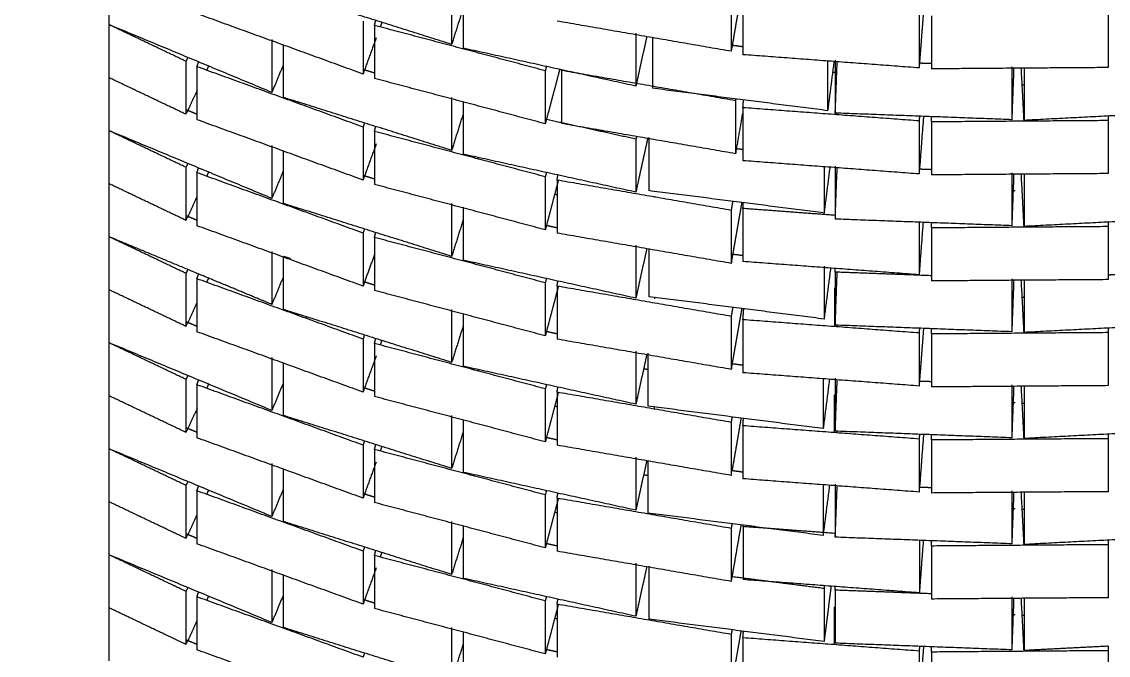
# Model space of a CAD drawing. Header units: centimetres. Extents: x 0 to 19.8, y 0 to 41.5.
# Drawn here: x 13.723 to 14.953, y 11.512 to 12.229 of the extents above; entities that cross this region are included whole.
import ezdxf

# ---------------------------------------------------------------- set-up
doc = ezdxf.new("R2010")
doc.units = ezdxf.units.CM
doc.layers.add('Make2D$Visible$Curves', color=7, linetype='Continuous', true_color=0x000000)

msp = doc.modelspace()

# ---------------------------------------------------------------- linework, layer by layer
at = {"layer": 'Make2D$Visible$Curves', "color": 18, "lineweight": -3, "true_color": 0x000000}
for points in [[(13.8213, 12.2857), (13.8213, 12.2557), (13.8213, 12.2257)], [(14.2094, 12.2033), (14.114, 12.2333), (14.0186, 12.2633)], [(14.2094, 12.2633), (14.2094, 12.2333), (14.2094, 12.2033)], [(14.2226, 12.2589), (14.2226, 12.2289), (14.2226, 12.1989)], [(14.537, 12.2603), (14.5314, 12.2278), (14.5258, 12.1954)], [(14.5258, 12.2554), (14.5258, 12.2254), (14.5258, 12.1954)], [(14.5391, 12.2516), (14.5391, 12.2216), (14.5391, 12.1916)], [(14.1091, 12.1697), (14.0151, 12.2039), (13.9211, 12.238)], [(14.2228, 12.2456), (14.2161, 12.2244), (14.2094, 12.2033)], [(14.7435, 12.2418), (14.741, 12.2092), (14.7385, 12.1766)], [(14.9526, 12.237), (14.9526, 12.207), (14.9526, 12.177)], [(13.8213, 12.2257), (13.8213, 12.1957), (13.8213, 12.1657)], [(13.9087, 12.1841), (13.865, 12.2049), (13.8213, 12.2257)], [(14.0059, 12.1489), (13.9136, 12.1873), (13.8213, 12.2257)], [(14.1091, 12.2297), (14.1091, 12.1997), (14.1091, 12.1697)], [(14.1221, 12.2247), (14.1228, 12.2275), (14.1235, 12.2303)], [(14.3154, 12.1734), (14.2187, 12.1991), (14.1221, 12.2247)], [(14.1221, 12.2247), (14.1221, 12.1947), (14.1221, 12.1647)], [(14.1304, 12.2282), (14.1295, 12.2258), (14.1287, 12.2235)], [(14.5258, 12.1954), (14.4272, 12.2125), (14.3287, 12.2296)], [(14.7385, 12.2366), (14.7385, 12.2066), (14.7385, 12.1766)], [(14.7526, 12.2355), (14.7526, 12.2055), (14.7526, 12.1755)], [(13.8424, 12.2164), (13.8425, 12.2167), (13.8426, 12.217)], [(14.4179, 12.216), (14.4179, 12.186), (14.4179, 12.156)], [(14.0059, 12.2089), (14.0059, 12.1789), (14.0059, 12.1489)], [(14.0186, 12.2033), (14.0186, 12.1733), (14.0186, 12.1433)], [(14.124, 12.2107), (14.1166, 12.1902), (14.1091, 12.1697)], [(14.4302, 12.212), (14.4241, 12.184), (14.4179, 12.156)], [(14.4366, 12.2109), (14.4366, 12.1822), (14.4366, 12.1536)], [(14.5391, 12.2005), (14.5325, 12.2013), (14.5259, 12.2022)], [(13.9107, 12.1886), (13.9097, 12.1863), (13.9087, 12.1841)], [(14.4179, 12.156), (14.3202, 12.1774), (14.2226, 12.1989)], [(14.2348, 12.1948), (14.2349, 12.1951), (14.235, 12.1955)], [(14.4365, 12.1943), (14.4367, 12.1943), (14.437, 12.1942)], [(14.7385, 12.1766), (14.6388, 12.1841), (14.5391, 12.1916)], [(13.9087, 12.1841), (13.9087, 12.1541), (13.9087, 12.1241)], [(13.9211, 12.178), (13.9221, 12.1806), (13.923, 12.1832)], [(14.1091, 12.1097), (14.0151, 12.1439), (13.9211, 12.178)], [(13.9211, 12.178), (13.9211, 12.148), (13.9211, 12.118)], [(13.9342, 12.1787), (13.9331, 12.1764), (13.9321, 12.1741)], [(14.0187, 12.1797), (14.0123, 12.1643), (14.0059, 12.1489)], [(14.3166, 12.1782), (14.316, 12.1758), (14.3154, 12.1734)], [(14.3318, 12.1753), (14.3236, 12.1443), (14.3154, 12.1134)], [(14.635, 12.1844), (14.635, 12.1563), (14.635, 12.1282)], [(14.6421, 12.1838), (14.6386, 12.156), (14.635, 12.1282)], [(14.6436, 12.1855), (14.6436, 12.1555), (14.6436, 12.1255)], [(14.6436, 12.1255), (14.6447, 12.1546), (14.6458, 12.1836)], [(14.7531, 12.1814), (14.7459, 12.1817), (14.7388, 12.1819)], [(14.9526, 12.177), (14.8526, 12.1763), (14.7526, 12.1755)], [(14.8434, 12.178), (14.8434, 12.148), (14.8434, 12.118)], [(14.8456, 12.1766), (14.8445, 12.1473), (14.8434, 12.118)], [(14.8573, 12.1172), (14.8558, 12.1468), (14.8542, 12.1763)], [(14.8573, 12.1772), (14.8573, 12.1472), (14.8573, 12.1172)], [(13.8213, 12.1657), (13.8213, 12.1357), (13.8213, 12.1057)], [(13.9087, 12.1241), (13.865, 12.1449), (13.8213, 12.1657)], [(14.1221, 12.1708), (14.1156, 12.1728), (14.1091, 12.1749)], [(14.3154, 12.1134), (14.2187, 12.1391), (14.1221, 12.1647)], [(14.3154, 12.1734), (14.3154, 12.1434), (14.3154, 12.1134)], [(14.3336, 12.1737), (14.3337, 12.1741), (14.3337, 12.1745)], [(14.5307, 12.1395), (14.4321, 12.1566), (14.3336, 12.1737)], [(14.3336, 12.1737), (14.3336, 12.1437), (14.3336, 12.1137)], [(14.6406, 12.172), (14.6421, 12.1718), (14.6436, 12.1716)], [(13.9214, 12.1513), (13.915, 12.1377), (13.9087, 12.1241)], [(14.635, 12.1282), (14.5358, 12.1409), (14.4366, 12.1536)], [(14.8446, 12.158), (14.845, 12.158), (14.8454, 12.158)], [(14.8556, 12.1573), (14.8564, 12.1573), (14.8573, 12.1574)], [(14.2094, 12.0833), (14.114, 12.1133), (14.0186, 12.1433)], [(14.2094, 12.1433), (14.2094, 12.1133), (14.2094, 12.0833)], [(14.531, 12.1416), (14.5308, 12.1405), (14.5307, 12.1395)], [(14.5307, 12.1395), (14.5307, 12.1095), (14.5307, 12.0795)], [(14.5391, 12.1316), (14.5394, 12.136), (14.5398, 12.1404)], [(13.9211, 12.1242), (13.9149, 12.1267), (13.9087, 12.1293)], [(14.0354, 12.1365), (14.0356, 12.1373), (14.0359, 12.1381)], [(14.2226, 12.138), (14.2226, 12.1085), (14.2226, 12.0789)], [(14.5391, 12.1282), (14.5349, 12.1038), (14.5307, 12.0795)], [(14.7385, 12.1166), (14.6388, 12.1241), (14.5391, 12.1316)], [(14.5391, 12.1316), (14.5391, 12.1016), (14.5391, 12.0716)], [(15.057, 12.1275), (14.9571, 12.1224), (14.8573, 12.1172)], [(14.1091, 12.0497), (14.0151, 12.0839), (13.9211, 12.118)], [(14.1108, 12.1143), (14.1099, 12.112), (14.1091, 12.1097)], [(14.2224, 12.1245), (14.2159, 12.1039), (14.2094, 12.0833)], [(14.4179, 12.096), (14.3666, 12.1073), (14.3154, 12.1185)], [(14.8434, 12.118), (14.7435, 12.1218), (14.6436, 12.1255)], [(14.6436, 12.1253), (14.6436, 12.1245), (14.6436, 12.1237)], [(14.6458, 12.1236), (14.6458, 12.1242), (14.6458, 12.1248)], [(14.739, 12.1219), (14.7387, 12.1192), (14.7385, 12.1166)], [(14.7385, 12.1166), (14.7385, 12.0866), (14.7385, 12.0566)], [(14.7435, 12.1221), (14.7412, 12.0922), (14.739, 12.0623)], [(14.7526, 12.1155), (14.7526, 12.1185), (14.7525, 12.1216)], [(14.9526, 12.117), (14.8526, 12.1163), (14.7526, 12.1155)], [(14.7526, 12.1155), (14.7526, 12.0855), (14.7526, 12.0555)], [(14.9525, 12.1221), (14.9526, 12.1196), (14.9526, 12.117)], [(14.9526, 12.117), (14.9526, 12.087), (14.9526, 12.057)], [(13.8213, 12.1057), (13.8213, 12.0757), (13.8213, 12.0457)], [(13.9087, 12.0641), (13.865, 12.0849), (13.8213, 12.1057)], [(14.0059, 12.0289), (13.9136, 12.0673), (13.8213, 12.1057)], [(14.1091, 12.1097), (14.1091, 12.0797), (14.1091, 12.0497)], [(14.1221, 12.1047), (14.1228, 12.1075), (14.1235, 12.1103)], [(14.3154, 12.0534), (14.2187, 12.0791), (14.1221, 12.1047)], [(14.1221, 12.1047), (14.1221, 12.0747), (14.1221, 12.0447)], [(14.5307, 12.0795), (14.4321, 12.0966), (14.3336, 12.1137)], [(13.8421, 12.0958), (13.8423, 12.0963), (13.8425, 12.0968)], [(14.1241, 12.0908), (14.1166, 12.0702), (14.1091, 12.0497)], [(14.4186, 12.0989), (14.4182, 12.0975), (14.4179, 12.096)], [(14.4313, 12.0969), (14.4246, 12.0665), (14.4179, 12.036)], [(14.4179, 12.096), (14.4179, 12.066), (14.4179, 12.036)], [(14.4325, 12.0977), (14.4325, 12.0677), (14.4325, 12.0377)], [(14.0059, 12.0889), (14.0059, 12.0589), (14.0059, 12.0289)], [(14.0186, 12.0833), (14.0186, 12.0533), (14.0186, 12.0233)], [(14.4179, 12.036), (14.3202, 12.0574), (14.2226, 12.0789)], [(14.5396, 12.084), (14.5354, 12.0846), (14.5312, 12.0851)], [(13.9109, 12.0688), (13.9098, 12.0665), (13.9087, 12.0641)], [(14.2348, 12.0748), (14.2349, 12.0752), (14.235, 12.0757)], [(14.2394, 12.0752), (14.2394, 12.0744), (14.2394, 12.0735)], [(14.7385, 12.0566), (14.6388, 12.0641), (14.5391, 12.0716)], [(14.6309, 12.0647), (14.6309, 12.0385), (14.6309, 12.0124)], [(14.6436, 12.0655), (14.6436, 12.0355), (14.6436, 12.0055)], [(13.9087, 12.0641), (13.9087, 12.0341), (13.9087, 12.0041)], [(13.9211, 12.058), (13.9221, 12.0608), (13.9231, 12.0635)], [(14.1091, 11.9897), (14.0151, 12.0239), (13.9211, 12.058)], [(13.9211, 12.058), (13.9211, 12.028), (13.9211, 11.998)], [(13.9343, 12.0588), (13.9332, 12.0564), (13.9321, 12.0541)], [(14.0189, 12.06), (14.0124, 12.0444), (14.0059, 12.0289)], [(14.1221, 12.0508), (14.1156, 12.0528), (14.1091, 12.0549)], [(14.3166, 12.0582), (14.316, 12.0558), (14.3154, 12.0534)], [(14.3154, 12.0534), (14.3154, 12.0234), (14.3154, 11.9934)], [(14.3287, 12.0496), (14.3292, 12.0525), (14.3297, 12.0554)], [(14.6375, 12.0644), (14.6342, 12.0384), (14.6309, 12.0124)], [(14.6437, 12.0101), (14.6447, 12.0368), (14.6458, 12.0636)], [(14.7526, 12.0614), (14.746, 12.0617), (14.7394, 12.0619)], [(14.9526, 12.057), (14.8526, 12.0563), (14.7526, 12.0555)], [(14.8434, 12.058), (14.8434, 12.028), (14.8434, 11.998)], [(14.8456, 12.0562), (14.8445, 12.0271), (14.8434, 11.998)], [(14.8573, 11.9972), (14.8558, 12.0268), (14.8542, 12.0563)], [(14.8573, 12.0572), (14.8573, 12.0272), (14.8573, 11.9972)], [(13.8213, 12.0457), (13.8213, 12.0157), (13.8213, 11.9857)], [(13.9087, 12.0041), (13.865, 12.0249), (13.8213, 12.0457)], [(14.3154, 11.9934), (14.2187, 12.0191), (14.1221, 12.0447)], [(14.3302, 12.0494), (14.3228, 12.0214), (14.3154, 11.9934)], [(14.5258, 12.0154), (14.4272, 12.0325), (14.3287, 12.0496)], [(14.3287, 12.0496), (14.3287, 12.0196), (14.3287, 11.9896)], [(13.9211, 12.0308), (13.9149, 12.0174), (13.9087, 12.0041)], [(14.3264, 12.0339), (14.3276, 12.0336), (14.3287, 12.0333)], [(14.6309, 12.0124), (14.5317, 12.0251), (14.4325, 12.0377)], [(14.4393, 12.0307), (14.4393, 12.031), (14.4394, 12.0314)], [(14.8451, 12.038), (14.8462, 12.0379), (14.8472, 12.0379)], [(14.2094, 11.9633), (14.114, 11.9933), (14.0186, 12.0233)], [(14.2094, 12.0233), (14.2094, 11.9933), (14.2094, 11.9633)], [(14.2226, 12.0189), (14.2226, 11.9889), (14.2226, 11.9589)], [(14.5275, 12.0257), (14.5267, 12.0205), (14.5258, 12.0154)], [(14.5377, 12.0243), (14.5317, 11.9898), (14.5258, 11.9554)], [(14.5258, 12.0154), (14.5258, 11.9854), (14.5258, 11.9554)], [(14.5391, 12.0175), (14.5393, 12.0206), (14.5395, 12.0236)], [(14.6436, 12.0097), (14.5913, 12.0136), (14.5391, 12.0175)], [(14.5391, 12.0175), (14.5391, 11.9875), (14.5391, 11.9575)], [(13.9211, 12.0042), (13.915, 12.0067), (13.9089, 12.0093)], [(14.2226, 12.0051), (14.216, 11.9842), (14.2094, 11.9633)], [(14.8434, 11.998), (14.7435, 12.0018), (14.6436, 12.0055)], [(15.057, 12.0075), (14.9571, 12.0024), (14.8573, 11.9972)], [(14.1091, 11.9297), (14.0151, 11.9639), (13.9211, 11.998)], [(14.1108, 11.9945), (14.11, 11.9921), (14.1091, 11.9897)], [(14.3291, 11.9955), (14.3222, 11.997), (14.3154, 11.9985)], [(14.7385, 12.0025), (14.7385, 11.9725), (14.7385, 11.9425)], [(14.743, 12.0018), (14.7407, 11.9721), (14.7385, 11.9425)], [(14.7526, 11.9955), (14.7526, 11.9986), (14.7525, 12.0017)], [(14.9526, 11.997), (14.8526, 11.9963), (14.7526, 11.9955)], [(14.7526, 11.9955), (14.7526, 11.9655), (14.7526, 11.9355)], [(14.9525, 12.0023), (14.9526, 11.9996), (14.9526, 11.997)], [(14.9526, 11.997), (14.9526, 11.967), (14.9526, 11.937)], [(13.8213, 11.9857), (13.8213, 11.9557), (13.8213, 11.9257)], [(13.9087, 11.9441), (13.865, 11.9649), (13.8213, 11.9857)], [(13.9229, 11.9434), (13.8721, 11.9646), (13.8213, 11.9857)], [(14.1091, 11.9897), (14.1091, 11.9597), (14.1091, 11.9297)], [(14.1221, 11.9847), (14.1228, 11.9875), (14.1235, 11.9903)], [(14.3154, 11.9334), (14.2187, 11.9591), (14.1221, 11.9847)], [(14.1221, 11.9847), (14.1221, 11.9547), (14.1221, 11.9247)], [(14.5258, 11.9554), (14.4272, 11.9725), (14.3287, 11.9896)], [(13.8423, 11.9763), (13.8425, 11.9767), (13.8426, 11.977)], [(14.0059, 11.9689), (14.0059, 11.9389), (14.0059, 11.9089)], [(14.4179, 11.976), (14.4179, 11.946), (14.4179, 11.916)], [(14.4302, 11.972), (14.4241, 11.944), (14.4179, 11.916)], [(14.4325, 11.9716), (14.4325, 11.9447), (14.4325, 11.9177)], [(14.0186, 11.9626), (14.0186, 11.933), (14.0186, 11.9033)], [(14.0272, 11.9606), (14.0232, 11.9619), (14.0191, 11.9632)], [(14.1222, 11.9656), (14.1156, 11.9476), (14.1091, 11.9297)], [(14.4179, 11.916), (14.3202, 11.9374), (14.2226, 11.9589)], [(14.2348, 11.9548), (14.235, 11.9554), (14.2351, 11.9561)], [(14.5391, 11.9641), (14.5333, 11.9649), (14.5275, 11.9656)], [(14.7385, 11.9425), (14.6388, 11.95), (14.5391, 11.9575)], [(13.9107, 11.9486), (13.9097, 11.9463), (13.9087, 11.9441)], [(13.9087, 11.9441), (13.9087, 11.9141), (13.9087, 11.8841)], [(13.9211, 11.938), (13.9221, 11.9407), (13.9231, 11.9433)], [(14.0059, 11.9089), (13.9646, 11.9261), (13.9232, 11.9433)], [(14.6309, 11.9524), (14.6309, 11.9224), (14.6309, 11.8924)], [(14.6383, 11.9501), (14.6346, 11.9212), (14.6309, 11.8924)], [(14.6436, 11.9455), (14.6436, 11.9476), (14.6437, 11.9496)], [(14.6436, 11.8855), (14.6447, 11.9155), (14.6458, 11.9455)], [(14.6436, 11.9455), (14.6436, 11.9155), (14.6436, 11.8855)], [(14.7529, 11.9414), (14.6982, 11.9435), (14.6436, 11.9455)], [(14.9655, 11.9428), (14.959, 11.9425), (14.9526, 11.9421)], [(14.1091, 11.8697), (14.0151, 11.9039), (13.9211, 11.938)], [(13.9211, 11.938), (13.9211, 11.908), (13.9211, 11.878)], [(13.9344, 11.939), (13.9333, 11.9367), (13.9322, 11.9344)], [(14.0186, 11.9395), (14.0123, 11.9242), (14.0059, 11.9089)], [(14.1221, 11.9307), (14.1165, 11.9325), (14.1108, 11.9343)], [(14.3166, 11.9382), (14.316, 11.9358), (14.3154, 11.9334)], [(14.3154, 11.9334), (14.3154, 11.9034), (14.3154, 11.8734)], [(14.3302, 11.9294), (14.3228, 11.9014), (14.3154, 11.8734)], [(14.3287, 11.9296), (14.3292, 11.9325), (14.3297, 11.9354)], [(14.5258, 11.8954), (14.4272, 11.9125), (14.3287, 11.9296)], [(14.3287, 11.9296), (14.3287, 11.8996), (14.3287, 11.8696)], [(14.9526, 11.937), (14.8526, 11.9363), (14.7526, 11.9355)], [(14.8434, 11.938), (14.8434, 11.9371), (14.8434, 11.9362)], [(14.8456, 11.9362), (14.8445, 11.9071), (14.8434, 11.878)], [(14.8434, 11.9361), (14.8434, 11.907), (14.8434, 11.878)], [(14.8573, 11.8772), (14.8558, 11.9068), (14.8542, 11.9363)], [(14.8573, 11.9361), (14.8573, 11.9066), (14.8573, 11.8772)], [(13.8213, 11.9257), (13.8213, 11.8957), (13.8213, 11.8657)], [(13.9087, 11.8841), (13.865, 11.9049), (13.8213, 11.9257)], [(14.3154, 11.8734), (14.2187, 11.8991), (14.1221, 11.9247)], [(14.6309, 11.8924), (14.5317, 11.9051), (14.4325, 11.9177)], [(14.4394, 11.9153), (14.4395, 11.9163), (14.4396, 11.9173)], [(14.6426, 11.9276), (14.6426, 11.9057), (14.6426, 11.8838)], [(14.8449, 11.918), (14.8452, 11.918), (14.8455, 11.918)], [(14.8557, 11.9173), (14.8565, 11.9173), (14.8573, 11.9174)], [(13.9211, 11.9108), (13.9149, 11.8974), (13.9087, 11.8841)], [(14.5276, 11.9058), (14.5267, 11.9006), (14.5258, 11.8954)], [(14.2094, 11.8433), (14.114, 11.8733), (14.0186, 11.9033)], [(14.0354, 11.8965), (14.0356, 11.8972), (14.0358, 11.8979)], [(14.0443, 11.8953), (14.0443, 11.8945), (14.0443, 11.8937)], [(14.2094, 11.9033), (14.2094, 11.8733), (14.2094, 11.8433)], [(14.2226, 11.898), (14.2226, 11.8685), (14.2226, 11.8389)], [(14.5377, 11.9043), (14.5317, 11.8698), (14.5258, 11.8354)], [(14.5258, 11.8954), (14.5258, 11.8654), (14.5258, 11.8354)], [(14.5391, 11.8916), (14.5396, 11.8978), (14.54, 11.904)], [(13.9212, 11.8841), (13.9149, 11.8867), (13.9087, 11.8893)], [(14.2224, 11.8844), (14.2159, 11.8638), (14.2094, 11.8433)], [(14.2223, 11.884), (14.2224, 11.884), (14.2226, 11.8839)], [(14.7385, 11.8766), (14.6388, 11.8841), (14.5391, 11.8916)], [(14.5391, 11.8916), (14.5391, 11.8616), (14.5391, 11.8316)], [(14.8434, 11.878), (14.7435, 11.8818), (14.6436, 11.8855)], [(14.6458, 11.8836), (14.6458, 11.8845), (14.6458, 11.8855)], [(14.739, 11.8819), (14.7387, 11.8792), (14.7385, 11.8766)], [(14.7435, 11.8818), (14.741, 11.8492), (14.7385, 11.8166)], [(14.7526, 11.8755), (14.7526, 11.8785), (14.7525, 11.8814)], [(15.057, 11.8875), (14.9571, 11.8824), (14.8573, 11.8772)], [(14.9525, 11.8824), (14.9526, 11.8797), (14.9526, 11.877)], [(14.1091, 11.8097), (14.0151, 11.8439), (13.9211, 11.878)], [(14.1108, 11.8743), (14.1099, 11.872), (14.1091, 11.8697)], [(14.1091, 11.8697), (14.1091, 11.8397), (14.1091, 11.8097)], [(14.1221, 11.8647), (14.1228, 11.8675), (14.1235, 11.8703)], [(14.1304, 11.8683), (14.1294, 11.8657), (14.1285, 11.863)], [(14.3287, 11.8756), (14.322, 11.877), (14.3154, 11.8785)], [(14.5258, 11.8354), (14.4272, 11.8525), (14.3287, 11.8696)], [(14.7385, 11.8766), (14.7385, 11.8466), (14.7385, 11.8166)], [(14.9526, 11.877), (14.8526, 11.8763), (14.7526, 11.8755)], [(14.7526, 11.8755), (14.7526, 11.8455), (14.7526, 11.8155)], [(14.9526, 11.877), (14.9526, 11.847), (14.9526, 11.817)], [(13.8213, 11.8657), (13.8213, 11.8357), (13.8213, 11.8057)], [(13.9087, 11.8241), (13.865, 11.8449), (13.8213, 11.8657)], [(14.0059, 11.7889), (13.9136, 11.8273), (13.8213, 11.8657)], [(13.8422, 11.856), (13.8423, 11.8563), (13.8425, 11.8566)], [(14.3154, 11.8134), (14.2187, 11.8391), (14.1221, 11.8647)], [(14.1221, 11.8647), (14.1221, 11.8347), (14.1221, 11.8047)], [(14.4179, 11.856), (14.4179, 11.826), (14.4179, 11.796)], [(14.0059, 11.8489), (14.0059, 11.8189), (14.0059, 11.7889)], [(14.0186, 11.8433), (14.0186, 11.8133), (14.0186, 11.7833)], [(14.124, 11.8506), (14.1165, 11.8301), (14.1091, 11.8097)], [(14.4303, 11.8522), (14.4241, 11.8241), (14.4179, 11.796)], [(14.4315, 11.8538), (14.4315, 11.8238), (14.4315, 11.7938)], [(14.4179, 11.796), (14.3202, 11.8174), (14.2226, 11.8389)], [(14.2348, 11.8348), (14.2349, 11.8352), (14.235, 11.8356)], [(14.2394, 11.8352), (14.2394, 11.8344), (14.2394, 11.8335)], [(14.427, 11.8364), (14.4292, 11.8359), (14.4315, 11.8354)], [(14.5395, 11.84), (14.5332, 11.8408), (14.5268, 11.8416)], [(14.7385, 11.8166), (14.6388, 11.8241), (14.5391, 11.8316)], [(13.9107, 11.8285), (13.9097, 11.8263), (13.9087, 11.8241)], [(13.9087, 11.8241), (13.9087, 11.7941), (13.9087, 11.7641)], [(13.9211, 11.818), (13.9221, 11.8207), (13.9231, 11.8233)], [(13.9342, 11.8187), (13.9332, 11.8164), (13.9321, 11.8141)], [(14.0186, 11.8195), (14.0123, 11.8042), (14.0059, 11.7889)], [(14.3168, 11.8188), (14.3161, 11.8161), (14.3154, 11.8134)], [(14.6299, 11.8248), (14.6299, 11.7966), (14.6299, 11.7684)], [(14.637, 11.8242), (14.6335, 11.7963), (14.6299, 11.7684)], [(14.6436, 11.8255), (14.6436, 11.7955), (14.6436, 11.7655)], [(14.6436, 11.7655), (14.6447, 11.7946), (14.6458, 11.8236)], [(14.7531, 11.8214), (14.7461, 11.8217), (14.739, 11.8219)], [(14.1091, 11.7497), (14.0151, 11.7839), (13.9211, 11.818)], [(13.9211, 11.818), (13.9211, 11.788), (13.9211, 11.758)], [(14.1224, 11.8106), (14.1159, 11.8127), (14.1093, 11.8148)], [(14.3154, 11.8134), (14.3154, 11.7834), (14.3154, 11.7534)], [(14.3302, 11.8094), (14.3228, 11.7814), (14.3154, 11.7534)], [(14.3287, 11.8096), (14.3292, 11.8125), (14.3297, 11.8154)], [(14.5258, 11.7754), (14.4272, 11.7925), (14.3287, 11.8096)], [(14.3287, 11.8096), (14.3287, 11.7796), (14.3287, 11.7496)], [(14.6425, 11.8067), (14.6425, 11.7853), (14.6425, 11.7638)], [(14.9526, 11.817), (14.8526, 11.8163), (14.7526, 11.8155)], [(14.8434, 11.818), (14.8434, 11.788), (14.8434, 11.758)], [(14.8456, 11.8166), (14.8445, 11.7873), (14.8434, 11.758)], [(14.8573, 11.7572), (14.8558, 11.7868), (14.8542, 11.8163)], [(14.8573, 11.8172), (14.8573, 11.7872), (14.8573, 11.7572)], [(13.8213, 11.8057), (13.8213, 11.7757), (13.8213, 11.7457)], [(13.9087, 11.7641), (13.865, 11.7849), (13.8213, 11.8057)], [(14.3154, 11.7534), (14.2187, 11.7791), (14.1221, 11.8047)], [(14.8451, 11.798), (14.8462, 11.7979), (14.8472, 11.7979)], [(14.8553, 11.7973), (14.8563, 11.7973), (14.8573, 11.7974)], [(13.9213, 11.791), (13.915, 11.7776), (13.9087, 11.7641)], [(14.2094, 11.7233), (14.114, 11.7533), (14.0186, 11.7833)], [(14.2094, 11.7833), (14.2094, 11.7533), (14.2094, 11.7233)], [(14.3261, 11.794), (14.3275, 11.7936), (14.329, 11.7932)], [(14.6299, 11.7684), (14.5307, 11.7811), (14.4315, 11.7938)], [(14.4388, 11.7905), (14.4389, 11.7913), (14.439, 11.7921)], [(14.5269, 11.782), (14.5263, 11.7787), (14.5258, 11.7754)], [(14.0355, 11.7767), (14.0356, 11.7773), (14.0358, 11.7778)], [(14.2226, 11.778), (14.2226, 11.7485), (14.2226, 11.7189)], [(14.5258, 11.7754), (14.5258, 11.7454), (14.5258, 11.7154)], [(14.537, 11.7803), (14.5319, 11.7505), (14.5267, 11.7207)], [(14.5391, 11.7716), (14.5394, 11.7758), (14.5397, 11.7799)], [(14.7385, 11.7566), (14.6388, 11.7641), (14.5391, 11.7716)], [(14.5391, 11.7716), (14.5391, 11.7416), (14.5391, 11.7116)], [(13.9211, 11.7642), (13.915, 11.7667), (13.9088, 11.7693)], [(14.1091, 11.6897), (14.0151, 11.7239), (13.9211, 11.758)], [(14.2226, 11.7651), (14.216, 11.7442), (14.2094, 11.7233)], [(14.329, 11.7555), (14.3227, 11.7569), (14.3164, 11.7583)], [(14.8434, 11.758), (14.7435, 11.7618), (14.6436, 11.7655)], [(14.6458, 11.7636), (14.6458, 11.7646), (14.6458, 11.7656)], [(14.739, 11.7619), (14.7387, 11.7592), (14.7385, 11.7566)], [(14.7435, 11.7618), (14.7412, 11.7318), (14.739, 11.7019)], [(14.7526, 11.7555), (14.7526, 11.7585), (14.7525, 11.7614)], [(15.057, 11.7675), (14.9571, 11.7624), (14.8573, 11.7572)], [(14.9525, 11.7622), (14.9526, 11.7596), (14.9526, 11.757)], [(13.8213, 11.7457), (13.8213, 11.7157), (13.8213, 11.6857)], [(13.9087, 11.7041), (13.865, 11.7249), (13.8213, 11.7457)], [(14.0059, 11.6689), (13.9136, 11.7073), (13.8213, 11.7457)], [(14.1108, 11.7545), (14.11, 11.7521), (14.1091, 11.7497)], [(14.1091, 11.7497), (14.1091, 11.7197), (14.1091, 11.6897)], [(14.1221, 11.7447), (14.1228, 11.7476), (14.1236, 11.7504)], [(14.1305, 11.7485), (14.1295, 11.7458), (14.1285, 11.743)], [(14.5258, 11.7154), (14.4272, 11.7325), (14.3287, 11.7496)], [(14.7385, 11.7566), (14.7385, 11.7266), (14.7385, 11.6966)], [(14.9526, 11.757), (14.8526, 11.7563), (14.7526, 11.7555)], [(14.7526, 11.7555), (14.7526, 11.7255), (14.7526, 11.6955)], [(14.9526, 11.757), (14.9526, 11.727), (14.9526, 11.697)], [(13.8423, 11.7363), (13.8424, 11.7366), (13.8425, 11.7369)], [(14.3154, 11.6934), (14.2187, 11.7191), (14.1221, 11.7447)], [(14.1221, 11.7447), (14.1221, 11.7147), (14.1221, 11.6847)], [(14.4179, 11.736), (14.4179, 11.706), (14.4179, 11.676)], [(14.0059, 11.7289), (14.0059, 11.6989), (14.0059, 11.6689)], [(14.0186, 11.7233), (14.0186, 11.6933), (14.0186, 11.6633)], [(14.1239, 11.7305), (14.1165, 11.7101), (14.1091, 11.6897)], [(14.4302, 11.732), (14.4241, 11.704), (14.4179, 11.676)], [(14.4314, 11.7316), (14.4314, 11.7022), (14.4314, 11.6728)], [(14.5395, 11.719), (14.5331, 11.7199), (14.5266, 11.7207)], [(13.9107, 11.7085), (13.9097, 11.7063), (13.9087, 11.7041)], [(14.4179, 11.676), (14.3202, 11.6974), (14.2226, 11.7189)], [(14.235, 11.7153), (14.235, 11.7156), (14.2351, 11.7159)], [(14.427, 11.7164), (14.4293, 11.7159), (14.4316, 11.7154)], [(14.7385, 11.6966), (14.6388, 11.7041), (14.5391, 11.7116)], [(13.9087, 11.7041), (13.9087, 11.6741), (13.9087, 11.6441)], [(13.9211, 11.698), (13.9221, 11.7006), (13.923, 11.7032)], [(14.1091, 11.6297), (14.0151, 11.6639), (13.9211, 11.698)], [(13.9211, 11.698), (13.9211, 11.668), (13.9211, 11.638)], [(13.9342, 11.6987), (13.9332, 11.6966), (13.9322, 11.6944)], [(14.0187, 11.6996), (14.0123, 11.6842), (14.0059, 11.6689)], [(14.3167, 11.6984), (14.316, 11.6959), (14.3154, 11.6934)], [(14.6298, 11.7048), (14.6298, 11.6761), (14.6298, 11.6475)], [(14.6371, 11.7043), (14.6334, 11.6759), (14.6298, 11.6475)], [(14.6436, 11.7055), (14.6436, 11.6755), (14.6436, 11.6455)], [(14.6436, 11.6455), (14.6447, 11.6746), (14.6458, 11.7036)], [(14.7526, 11.7014), (14.7458, 11.7017), (14.739, 11.7019)], [(14.9526, 11.697), (14.8526, 11.6963), (14.7526, 11.6955)], [(14.8434, 11.698), (14.8434, 11.668), (14.8434, 11.638)], [(14.8456, 11.6965), (14.8445, 11.6672), (14.8434, 11.638)], [(14.8573, 11.6372), (14.8558, 11.6668), (14.8542, 11.6963)], [(14.8573, 11.6958), (14.8573, 11.6665), (14.8573, 11.6372)], [(13.8213, 11.6857), (13.8213, 11.6557), (13.8213, 11.6257)], [(13.9087, 11.6441), (13.865, 11.6649), (13.8213, 11.6857)], [(14.1221, 11.6908), (14.1164, 11.6925), (14.1108, 11.6943)], [(14.3154, 11.6334), (14.2187, 11.6591), (14.1221, 11.6847)], [(14.3154, 11.6934), (14.3154, 11.6634), (14.3154, 11.6334)], [(14.3303, 11.6898), (14.3228, 11.6616), (14.3154, 11.6334)], [(14.3287, 11.6896), (14.3292, 11.6925), (14.3297, 11.6954)], [(14.5258, 11.6554), (14.4272, 11.6725), (14.3287, 11.6896)], [(14.3287, 11.6896), (14.3287, 11.6596), (14.3287, 11.6296)], [(14.3261, 11.674), (14.3275, 11.6736), (14.3289, 11.6733)], [(14.6298, 11.6475), (14.5306, 11.6602), (14.4314, 11.6728)], [(14.4394, 11.6718), (14.4394, 11.6711), (14.4394, 11.6704)], [(14.4399, 11.6705), (14.44, 11.6711), (14.44, 11.6717)], [(14.8451, 11.678), (14.8461, 11.6779), (14.8472, 11.6779)], [(14.8557, 11.6773), (14.8565, 11.6773), (14.8573, 11.6774)], [(13.9211, 11.6708), (13.9149, 11.6574), (13.9087, 11.6441)], [(14.2094, 11.6033), (14.114, 11.6333), (14.0186, 11.6633)], [(14.2094, 11.6633), (14.2094, 11.6333), (14.2094, 11.6033)], [(14.2226, 11.6589), (14.2226, 11.6289), (14.2226, 11.5989)], [(14.5267, 11.6608), (14.5262, 11.6581), (14.5258, 11.6554)], [(14.5369, 11.6594), (14.5313, 11.6274), (14.5258, 11.5954)], [(14.5393, 11.6575), (14.5394, 11.6583), (14.5395, 11.659)], [(13.9211, 11.6442), (13.9152, 11.6466), (13.9092, 11.6491)], [(14.0354, 11.6565), (14.0356, 11.6572), (14.0358, 11.6579)], [(14.5258, 11.6554), (14.5258, 11.6254), (14.5258, 11.5954)], [(14.6436, 11.6497), (14.5915, 11.6536), (14.5393, 11.6575)], [(14.5393, 11.6575), (14.5393, 11.6275), (14.5393, 11.5975)], [(15.057, 11.6475), (14.9571, 11.6424), (14.8573, 11.6372)], [(14.1091, 11.5697), (14.0151, 11.6039), (13.9211, 11.638)], [(14.1108, 11.6343), (14.1099, 11.632), (14.1091, 11.6297)], [(14.2226, 11.6452), (14.216, 11.6242), (14.2094, 11.6033)], [(14.3293, 11.6354), (14.3225, 11.6369), (14.3157, 11.6384)], [(14.8434, 11.638), (14.7435, 11.6418), (14.6436, 11.6455)], [(14.7388, 11.6425), (14.7388, 11.6125), (14.7388, 11.5825)], [(14.7432, 11.6418), (14.741, 11.6121), (14.7388, 11.5825)], [(14.7526, 11.6355), (14.7526, 11.6385), (14.7525, 11.6414)], [(14.9526, 11.637), (14.8526, 11.6363), (14.7526, 11.6355)], [(14.7526, 11.6355), (14.7526, 11.6055), (14.7526, 11.5755)], [(14.9525, 11.6423), (14.9526, 11.6397), (14.9526, 11.637)], [(14.9526, 11.637), (14.9526, 11.607), (14.9526, 11.577)], [(13.8213, 11.6257), (13.8213, 11.5957), (13.8213, 11.5657)], [(14.0059, 11.5489), (13.9136, 11.5873), (13.8213, 11.6257)], [(13.9087, 11.5841), (13.865, 11.6049), (13.8213, 11.6257)], [(14.1091, 11.6297), (14.1091, 11.5997), (14.1091, 11.5697)], [(14.1221, 11.6247), (14.1228, 11.6275), (14.1235, 11.6303)], [(14.3154, 11.5734), (14.2187, 11.5991), (14.1221, 11.6247)], [(14.1221, 11.6247), (14.1221, 11.5947), (14.1221, 11.5647)], [(14.1304, 11.6282), (14.1294, 11.6256), (14.1285, 11.6231)], [(14.5258, 11.5954), (14.4272, 11.6125), (14.3287, 11.6296)], [(13.8422, 11.6161), (13.8424, 11.6165), (13.8425, 11.6169)], [(14.124, 11.6108), (14.1166, 11.5902), (14.1091, 11.5697)], [(14.4179, 11.616), (14.4179, 11.586), (14.4179, 11.556)], [(14.4302, 11.612), (14.4241, 11.584), (14.4179, 11.556)], [(14.4325, 11.6127), (14.4325, 11.5827), (14.4325, 11.5527)], [(14.0059, 11.6089), (14.0059, 11.5789), (14.0059, 11.5489)], [(14.0186, 11.6033), (14.0186, 11.5733), (14.0186, 11.5433)], [(14.4179, 11.556), (14.3202, 11.5774), (14.2226, 11.5989)], [(14.6309, 11.5874), (14.5784, 11.5941), (14.5259, 11.6008)], [(14.7388, 11.5825), (14.6391, 11.59), (14.5393, 11.5975)], [(13.9107, 11.5885), (13.9097, 11.5863), (13.9087, 11.5841)], [(14.0185, 11.5919), (14.0187, 11.5918), (14.019, 11.5918)], [(14.2349, 11.5949), (14.2349, 11.5952), (14.235, 11.5954)], [(14.6313, 11.5907), (14.6311, 11.5891), (14.6309, 11.5874)], [(14.6389, 11.59), (14.6349, 11.5587), (14.6309, 11.5274)], [(14.6309, 11.5874), (14.6309, 11.5574), (14.6309, 11.5274)], [(14.6436, 11.5855), (14.6436, 11.5876), (14.6437, 11.5896)], [(14.6436, 11.5855), (14.6436, 11.5555), (14.6436, 11.5255)], [(14.7526, 11.5814), (14.6981, 11.5835), (14.6436, 11.5855)], [(13.9087, 11.5841), (13.9087, 11.5541), (13.9087, 11.5241)], [(13.9211, 11.578), (13.9221, 11.5807), (13.9231, 11.5834)], [(14.1091, 11.5097), (14.0151, 11.5439), (13.9211, 11.578)], [(13.9211, 11.578), (13.9211, 11.548), (13.9211, 11.518)], [(13.9342, 11.5787), (13.9332, 11.5764), (13.9321, 11.5741)], [(14.0186, 11.5795), (14.0123, 11.5642), (14.0059, 11.5489)], [(14.1221, 11.5708), (14.1157, 11.5728), (14.1093, 11.5748)], [(14.3166, 11.5782), (14.316, 11.5758), (14.3154, 11.5734)], [(14.3154, 11.5734), (14.3154, 11.5434), (14.3154, 11.5134)], [(14.3287, 11.5696), (14.3292, 11.5725), (14.3297, 11.5754)], [(14.9526, 11.577), (14.8526, 11.5763), (14.7526, 11.5755)], [(14.8434, 11.578), (14.8434, 11.548), (14.8434, 11.518)], [(14.8456, 11.5766), (14.8445, 11.5473), (14.8434, 11.518)], [(14.8573, 11.5172), (14.8558, 11.5468), (14.8542, 11.5763)], [(14.8573, 11.5772), (14.8573, 11.5472), (14.8573, 11.5172)], [(13.8213, 11.5657), (13.8213, 11.5357), (13.8213, 11.5057)], [(13.9087, 11.5241), (13.865, 11.5449), (13.8213, 11.5657)], [(14.3154, 11.5134), (14.2187, 11.5391), (14.1221, 11.5647)], [(14.3302, 11.5694), (14.3228, 11.5414), (14.3154, 11.5134)], [(14.5258, 11.5354), (14.4272, 11.5525), (14.3287, 11.5696)], [(14.3287, 11.5696), (14.3287, 11.5396), (14.3287, 11.5096)], [(14.6425, 11.5667), (14.6425, 11.5453), (14.6425, 11.5238)], [(13.9211, 11.5508), (13.9149, 11.5374), (13.9087, 11.5241)], [(14.3261, 11.554), (14.3274, 11.5536), (14.3287, 11.5533)], [(14.6309, 11.5274), (14.5317, 11.5401), (14.4325, 11.5527)], [(14.4394, 11.5523), (14.4394, 11.5514), (14.4394, 11.5505)], [(14.8451, 11.558), (14.8461, 11.5579), (14.8472, 11.5579)], [(14.8552, 11.5573), (14.8565, 11.5573), (14.8578, 11.5574)], [(14.2094, 11.4833), (14.114, 11.5133), (14.0186, 11.5433)], [(14.0354, 11.5365), (14.0356, 11.5372), (14.0358, 11.5379)], [(14.2094, 11.5433), (14.2094, 11.5133), (14.2094, 11.4833)], [(14.2226, 11.5389), (14.2226, 11.5089), (14.2226, 11.4789)], [(14.5267, 11.5407), (14.5262, 11.5381), (14.5258, 11.5354)], [(14.5369, 11.5396), (14.5318, 11.5102), (14.5267, 11.4808)], [(14.5391, 11.5316), (14.5394, 11.5354), (14.5397, 11.5392)], [(13.9211, 11.5242), (13.9151, 11.5267), (13.909, 11.5292)], [(14.2226, 11.5251), (14.216, 11.5042), (14.2094, 11.4833)], [(14.5258, 11.5354), (14.5258, 11.5054), (14.5258, 11.4754)], [(14.7385, 11.5166), (14.6388, 11.5241), (14.5391, 11.5316)], [(14.5391, 11.5316), (14.5391, 11.5016), (14.5391, 11.4716)], [(14.8434, 11.518), (14.7435, 11.5218), (14.6436, 11.5255)], [(14.1091, 11.4497), (14.0151, 11.4839), (13.9211, 11.518)], [(14.1108, 11.5145), (14.11, 11.5121), (14.1091, 11.5097)], [(14.329, 11.5155), (14.3222, 11.517), (14.3154, 11.5185)], [(14.739, 11.522), (14.7388, 11.5193), (14.7385, 11.5166)], [(14.7385, 11.5166), (14.7385, 11.4866), (14.7385, 11.4566)], [(14.7435, 11.5219), (14.7412, 11.4921), (14.739, 11.4623)], [(14.7526, 11.5155), (14.7526, 11.5185), (14.7525, 11.5214)], [(14.9526, 11.517), (14.8526, 11.5163), (14.7526, 11.5155)], [(14.7526, 11.5155), (14.7526, 11.4855), (14.7526, 11.4555)], [(14.9524, 11.5221), (14.9048, 11.5197), (14.8573, 11.5172)], [(14.9525, 11.5221), (14.9526, 11.5196), (14.9526, 11.517)], [(14.9526, 11.517), (14.9526, 11.487), (14.9526, 11.457)]]:
    msp.add_open_spline(points, degree=2, dxfattribs=at)

doc.saveas('drawing.dxf')
